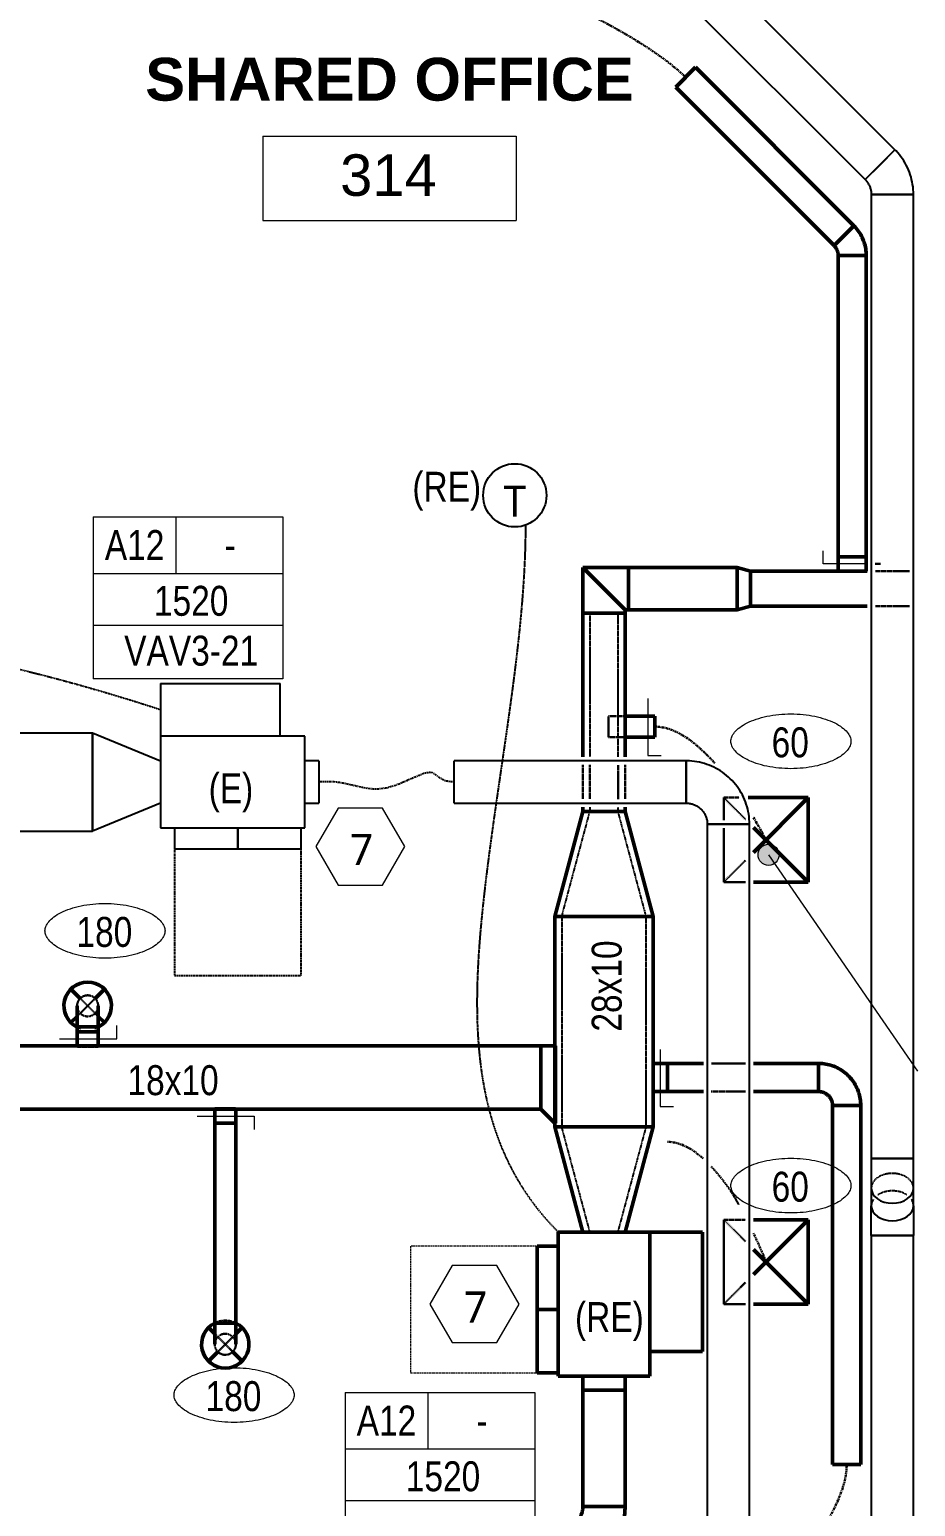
# Model space of a CAD drawing. Header units: inches. Extents: x 12453 to 15257, y -272 to 1517.
# Drawn here: x 13716 to 13967.9, y 744.3 to 1164.3 of the extents above; entities that cross this region are included whole.
import ezdxf

# ---------------------------------------------------------------- set-up
doc = ezdxf.new("R2010")
doc.units = ezdxf.units.IN
doc.header["$MEASUREMENT"] = 0
for name, pattern in [('_ Hidden  _below_ behind_ beyond_', [0.09375, 0.0625, -0.03125]), ('Center', [1.25, 0.25, -0.1875, 0.625, -0.1875]), ('Dash', [0.25, 0.125, -0.125]), ('Hidden 1_16_', [0.09375, 0.0625, -0.03125]), ('Hidden 1_32_', [0.0625, 0.03125, -0.03125])]:
    doc.linetypes.add(name, pattern=pattern)
for name, color, linetype, lineweight in [('A-ANNO-NOTE', 131, 'Continuous', 20), ('A-AREA-IDEN', 2, 'Continuous', 20), ('A-DETL', 90, 'Continuous', 9), ('A-DETL-DEMO', 6, 'Continuous', 18), ('G-ANNO-TEXT', 231, 'Continuous', 9), ('M-EQPM', 50, 'Continuous', 18), ('M-EQPM-HDLN', 50, 'Continuous', 18), ('M-EQPM-IDEN', 50, 'Continuous', 20), ('M-HVAC-CDFF', 50, 'Continuous', 50), ('M-HVAC-CDFF-IDEN', 2, 'Continuous', 20), ('M-HVAC-DUCT', 70, 'Continuous', 18), ('M-HVAC-DUCT-ANNO', 70, 'Continuous', 18), ('M-HVAC-DUCT-CNTR', 70, 'Continuous', 18), ('M-HVAC-DUCT-IDEN', 70, 'Continuous', 20)]:
    doc.layers.add(name, color=color, linetype=linetype, lineweight=lineweight)
doc.styles.add('Arial', font='arial.ttf', dxfattribs={"height": 11.802395})
doc.styles.add('Arial_B', font='arialbd.ttf', dxfattribs={"height": 12.177074})
doc.styles.add('Swis721 BT', font='swiss.ttf', dxfattribs={"width": 0.8, "height": 8.514638})
doc.styles.add('Trebuchet MS', font='trebuc.ttf', dxfattribs={"height": 8.861538})

# ---------------------------------------------------------------- blocks, each defined once
blk = doc.blocks.new('Round Elbow - 1 D-307647-3RD FLOOR PLAN - NEW')
at = {"layer": 'M-HVAC-DUCT', "lineweight": 25}
for p, q in [((-4.97, 0), (-4.97, 6)), ((-0.73, 7.76), (3.51, 3.51)), ((3.51, 3.51), (7.76, -0.73)), ((-4.97, -6), (-4.97, 0))]:
    blk.add_line(p, q, dxfattribs=at)
at = {"layer": 'M-HVAC-DUCT', "lineweight": 25, "flags": 128}
for points in [[(-0.73, 7.76), (-0.9, 7.59), (-1.08, 7.43), (-1.27, 7.28), (-1.46, 7.14), (-1.66, 7), (-1.86, 6.87), (-2.07, 6.75), (-2.28, 6.64), (-2.49, 6.53), (-2.71, 6.44), (-2.94, 6.35), (-3.17, 6.28), (-3.4, 6.21), (-3.63, 6.15), (-3.86, 6.1), (-4.1, 6.06), (-4.34, 6.03), (-4.58, 6.01), (-4.82, 6), (-4.97, 6)], [(-4.97, -6), (-4.25, -5.99), (-3.53, -5.94), (-2.82, -5.87), (-2.1, -5.77), (-1.39, -5.64), (-0.69, -5.48), (0, -5.3), (0.69, -5.09), (1.37, -4.85), (2.04, -4.58), (2.7, -4.29), (3.34, -3.97), (3.97, -3.62), (4.59, -3.25), (5.19, -2.86), (5.78, -2.44), (6.35, -2), (6.9, -1.53), (7.43, -1.05), (7.76, -0.73)]]:
    blk.add_lwpolyline(points, dxfattribs=at)
blk = doc.blocks.new('Round Elbow - 1 D-V129-3RD FLOOR PLAN - NEW')
at = {"layer": 'M-HVAC-DUCT', "lineweight": 25}
for p, q in [((13955.3, 843.28), (13961.3, 843.28)), ((13961.3, 843.28), (13967.3, 843.28))]:
    blk.add_line(p, q, dxfattribs=at)
at = {"layer": 'M-HVAC-DUCT', "lineweight": 25, "flags": 128}
for points in [[(13955.3, 843.28), (13955.3, 842.8), (13955.3, 842.32), (13955.3, 841.85), (13955.3, 841.37), (13955.3, 840.9), (13955.3, 840.43), (13955.3, 839.97), (13955.3, 839.51), (13955.3, 839.06), (13955.3, 838.61), (13955.3, 838.17), (13955.3, 837.74), (13955.3, 837.32), (13955.3, 836.91), (13955.3, 836.51), (13955.3, 836.12), (13955.3, 835.74), (13955.3, 835.37), (13955.3, 835.02), (13955.3, 834.8)], [(13967.3, 834.8), (13967.3, 835.14), (13967.3, 835.5), (13967.3, 835.87), (13967.3, 836.26), (13967.3, 836.65), (13967.3, 837.06), (13967.3, 837.47), (13967.3, 837.9), (13967.3, 838.33), (13967.3, 838.77), (13967.3, 839.22), (13967.3, 839.67), (13967.3, 840.14), (13967.3, 840.6), (13967.3, 841.07), (13967.3, 841.54), (13967.3, 842.02), (13967.3, 842.5), (13967.3, 842.98), (13967.3, 843.28)]]:
    blk.add_lwpolyline(points, dxfattribs=at)
at = {"layer": 'M-HVAC-DUCT', "lineweight": 25}
for start_param, end_param in [(3.141593, 4.712389), (4.712389, 6.283185)]:
    blk.add_ellipse((13961.3, 834.8), major_axis=(6, 0), ratio=0.707107, start_param=start_param, end_param=end_param, dxfattribs=at)
blk = doc.blocks.new('Nailor D35SST 5-12 - Nailor D35SST 5-12-3221995-3RD FLOOR PLAN - NEW')
at = {"layer": 'M-EQPM', "lineweight": 25}
for p, q in [((-6, 24.5), (-6, 20.5)), ((-6, 24.5), (6, 24.5)), ((6, 20.5), (6, 24.5)), ((13, 20.5), (-13, 20.5)), ((-13, 20.5), (-13, -20.5)), ((13, -20.5), (13, 20.5)), ((19, 19.5), (13, 19.5)), ((19, 1.5), (19, 19.5)), ((-28, -20.5), (-28, 13.5)), ((-13, 13.5), (-28, 13.5)), ((-13, 13.5), (-13, -20.5)), ((19, 1.5), (13, 1.5)), ((13, 1.5), (19, 1.5)), ((19, -16.5), (19, 1.5)), ((13, -16.5), (19, -16.5)), ((-28, -20.5), (-13, -20.5)), ((-13, -20.5), (13, -20.5))]:
    blk.add_line(p, q, dxfattribs=at)
at = {"layer": 'M-EQPM-HDLN', "linetype": 'Dash', "lineweight": 25}
for p, q in [((55, 19.5), (19, 19.5)), ((55, -16.5), (55, 19.5)), ((19, -16.5), (55, -16.5))]:
    blk.add_line(p, q, dxfattribs=at)
blk = doc.blocks.new('Round Elbow - 1 D-2784450-3RD FLOOR PLAN - NEW')
at = {"layer": 'M-HVAC-DUCT', "lineweight": 25}
for p, q in [((-6, 12), (0, 12)), ((0, 12), (6, 12)), ((-12, 0), (-12, 6)), ((-12, -6), (-12, 0))]:
    blk.add_line(p, q, dxfattribs=at)
at = {"layer": 'M-HVAC-DUCT', "lineweight": 25, "flags": 128}
for points in [[(-6, 12), (-6, 11.76), (-6.02, 11.52), (-6.04, 11.28), (-6.08, 11.04), (-6.12, 10.81), (-6.17, 10.57), (-6.23, 10.34), (-6.3, 10.11), (-6.38, 9.89), (-6.47, 9.66), (-6.57, 9.44), (-6.68, 9.23), (-6.79, 9.02), (-6.92, 8.81), (-7.05, 8.61), (-7.19, 8.42), (-7.33, 8.23), (-7.49, 8.04), (-7.65, 7.87), (-7.82, 7.7), (-8, 7.53), (-8.18, 7.38), (-8.37, 7.23), (-8.56, 7.08), (-8.76, 6.95), (-8.96, 6.83), (-9.17, 6.71), (-9.39, 6.6), (-9.6, 6.5), (-9.83, 6.41), (-10.05, 6.33), (-10.28, 6.25), (-10.51, 6.19), (-10.74, 6.13), (-10.98, 6.09), (-11.22, 6.05), (-11.46, 6.02), (-11.7, 6.01), (-11.94, 6), (-12, 6)], [(-12, -6), (-11.28, -5.99), (-10.56, -5.94), (-9.85, -5.87), (-9.13, -5.77), (-8.42, -5.64), (-7.72, -5.48), (-7.03, -5.3), (-6.34, -5.09), (-5.66, -4.85), (-4.99, -4.58), (-4.33, -4.29), (-3.69, -3.97), (-3.06, -3.62), (-2.44, -3.25), (-1.84, -2.86), (-1.25, -2.44), (-0.68, -2), (-0.13, -1.53), (0.4, -1.05), (0.91, -0.54), (1.4, -0.01), (1.87, 0.53), (2.32, 1.1), (2.75, 1.68), (3.15, 2.27), (3.52, 2.89), (3.88, 3.52), (4.2, 4.16), (4.5, 4.81), (4.78, 5.48), (5.02, 6.15), (5.24, 6.84), (5.44, 7.53), (5.6, 8.23), (5.74, 8.94), (5.85, 9.65), (5.93, 10.37), (5.98, 11.09), (6, 11.81), (6, 12)]]:
    blk.add_lwpolyline(points, dxfattribs=at)
blk = doc.blocks.new('Rectangular Transition - Angle - 45 Degree-2797426-3RD FLOOR PLAN - NEW')
at = {"layer": 'M-HVAC-DUCT', "lineweight": 25}
for p, q in [((0, 6), (19.31, 14)), ((19.31, 14), (19.31, -14)), ((19.31, -14), (0, -6))]:
    blk.add_line(p, q, dxfattribs=at)
blk = doc.blocks.new('Nailor D35SST 5-12 - Nailor D35SST 5-12-V152-3RD FLOOR PLAN - NEW')
at = {"layer": 'M-EQPM', "lineweight": 50}
for p, q in [((-6, 24.5), (-6, 20.5)), ((-6, 24.5), (6, 24.5)), ((6, 20.5), (6, 24.5)), ((13, 20.5), (-13, 20.5)), ((-13, 20.5), (-13, -20.5)), ((13, -20.5), (13, 20.5)), ((19, 19.5), (13, 19.5)), ((19, 1.5), (19, 19.5)), ((-28, -20.5), (-28, 13.5)), ((-13, 13.5), (-28, 13.5)), ((-13, 13.5), (-13, -20.5)), ((19, 1.5), (13, 1.5)), ((13, 1.5), (19, 1.5)), ((19, -16.5), (19, 1.5)), ((13, -16.5), (19, -16.5)), ((-28, -20.5), (-13, -20.5)), ((-13, -20.5), (13, -20.5))]:
    blk.add_line(p, q, dxfattribs=at)
at = {"layer": 'M-EQPM-HDLN', "linetype": 'Dash', "lineweight": 9}
for p, q in [((55, 19.5), (19, 19.5)), ((55, -16.5), (55, 19.5)), ((19, -16.5), (55, -16.5))]:
    blk.add_line(p, q, dxfattribs=at)
blk = doc.blocks.new('Round Elbow - 1 D-V166-3RD FLOOR PLAN - NEW')
at = {"layer": 'M-HVAC-DUCT', "lineweight": 50}
for p, q in [((-4.97, 0), (-4.97, 6)), ((-0.73, 7.76), (3.51, 3.51)), ((3.51, 3.51), (7.76, -0.73)), ((-4.97, -6), (-4.97, 0))]:
    blk.add_line(p, q, dxfattribs=at)
at = {"layer": 'M-HVAC-DUCT', "lineweight": 50, "flags": 128}
for points in [[(-0.73, 7.76), (-0.9, 7.59), (-1.08, 7.43), (-1.27, 7.28), (-1.46, 7.14), (-1.66, 7), (-1.86, 6.87), (-2.07, 6.75), (-2.28, 6.64), (-2.49, 6.53), (-2.71, 6.44), (-2.94, 6.35), (-3.17, 6.28), (-3.4, 6.21), (-3.63, 6.15), (-3.86, 6.1), (-4.1, 6.06), (-4.34, 6.03), (-4.58, 6.01), (-4.82, 6), (-4.97, 6)], [(-4.97, -6), (-4.25, -5.99), (-3.53, -5.94), (-2.82, -5.87), (-2.1, -5.77), (-1.39, -5.64), (-0.69, -5.48), (0, -5.3), (0.69, -5.09), (1.37, -4.85), (2.04, -4.58), (2.7, -4.29), (3.34, -3.97), (3.97, -3.62), (4.59, -3.25), (5.19, -2.86), (5.78, -2.44), (6.35, -2), (6.9, -1.53), (7.43, -1.05), (7.76, -0.73)]]:
    blk.add_lwpolyline(points, dxfattribs=at)
blk = doc.blocks.new('Rectangular Elbow - Mitered - Standard-3222287-3RD FLOOR PLAN - NEW')
at = {"layer": 'M-HVAC-DUCT', "lineweight": 50}
for p, q in [((-7, -6), (-7, 6)), ((-7, 6), (-6, 6)), ((6, 7), (-6, 7)), ((-6, 7), (-6, 6)), ((6, -6), (6, 7)), ((6, -6), (-7, -6))]:
    blk.add_line(p, q, dxfattribs=at)
blk = doc.blocks.new('Round Elbow - 1 D-2781238-3RD FLOOR PLAN - NEW')
at = {"layer": 'M-HVAC-DUCT', "lineweight": 50}
for p, q in [((-4, 8), (0, 8)), ((0, 8), (4, 8)), ((-8, 0), (-8, 4)), ((-8, -4), (-8, 0))]:
    blk.add_line(p, q, dxfattribs=at)
at = {"layer": 'M-HVAC-DUCT', "lineweight": 50, "flags": 128}
for points in [[(-4, 8), (-4, 7.84), (-4.01, 7.68), (-4.03, 7.52), (-4.05, 7.36), (-4.08, 7.21), (-4.11, 7.05), (-4.16, 6.89), (-4.2, 6.74), (-4.26, 6.59), (-4.32, 6.44), (-4.38, 6.3), (-4.45, 6.15), (-4.53, 6.01), (-4.61, 5.88), (-4.7, 5.74), (-4.79, 5.61), (-4.89, 5.48), (-4.99, 5.36), (-5.1, 5.24), (-5.21, 5.13), (-5.33, 5.02), (-5.45, 4.92), (-5.58, 4.82), (-5.71, 4.72), (-5.84, 4.63), (-5.98, 4.55), (-6.11, 4.47), (-6.26, 4.4), (-6.4, 4.33), (-6.55, 4.27), (-6.7, 4.22), (-6.85, 4.17), (-7.01, 4.13), (-7.16, 4.09), (-7.32, 4.06), (-7.48, 4.03), (-7.64, 4.02), (-7.8, 4.01), (-7.96, 4), (-8, 4)], [(-8, -4), (-7.52, -3.99), (-7.04, -3.96), (-6.56, -3.91), (-6.09, -3.85), (-5.62, -3.76), (-5.15, -3.66), (-4.68, -3.53), (-4.23, -3.39), (-3.77, -3.23), (-3.33, -3.05), (-2.89, -2.86), (-2.46, -2.64), (-2.04, -2.41), (-1.63, -2.17), (-1.22, -1.9), (-0.83, -1.63), (-0.45, -1.33), (-0.09, -1.02), (0.27, -0.7), (0.61, -0.36), (0.94, -0.01), (1.25, 0.35), (1.55, 0.73), (1.83, 1.12), (2.1, 1.52), (2.35, 1.93), (2.58, 2.34), (2.8, 2.77), (3, 3.21), (3.18, 3.65), (3.35, 4.1), (3.5, 4.56), (3.62, 5.02), (3.73, 5.49), (3.83, 5.96), (3.9, 6.43), (3.95, 6.91), (3.98, 7.39), (4, 7.87), (4, 8)]]:
    blk.add_lwpolyline(points, dxfattribs=at)
blk = doc.blocks.new('Rectangular Transition - Angle - 30 Degree-3222122-3RD FLOOR PLAN - NEW')
at = {"layer": 'M-HVAC-DUCT', "lineweight": 50}
for p, q in [((0, 6), (29.86, 14)), ((29.86, 14), (29.86, -14)), ((29.86, -14), (0, -6))]:
    blk.add_line(p, q, dxfattribs=at)
blk = doc.blocks.new('Rectangular Tap - Beveled - Standard-3222202-3RD FLOOR PLAN - NEW')
at = {"layer": 'M-HVAC-DUCT', "lineweight": 50}
for p, q in [((-0.24, 9), (4, 9)), ((-0.24, -13), (-0.24, 9)), ((4, -9), (4, 9)), ((0, -13), (4, -9)), ((0, -13), (-0.24, -13))]:
    blk.add_line(p, q, dxfattribs=at)
blk = doc.blocks.new('Rectangular Transition - Angle - 30 Degree-3222294-3RD FLOOR PLAN - NEW')
at = {"layer": 'M-HVAC-DUCT', "lineweight": 50}
for p, q in [((0, 6), (3.73, 5)), ((0, -6), (0, 6)), ((3.73, 5), (3.73, -5)), ((3.73, -5), (0, -6))]:
    blk.add_line(p, q, dxfattribs=at)
blk = doc.blocks.new('Rectangular Transition - Angle - 30 Degree-3222293-3RD FLOOR PLAN - NEW')
at = {"layer": 'M-HVAC-DUCT', "lineweight": 50}
for p, q in [((0, 14), (29.86, 6)), ((0, -14), (0, 14)), ((29.86, 6), (29.86, -6)), ((29.86, -6), (0, -14))]:
    blk.add_line(p, q, dxfattribs=at)
blk = doc.blocks.new('Round Elbow - 1 D-2807127-3RD FLOOR PLAN - NEW')
at = {"layer": 'M-HVAC-DUCT', "lineweight": 50}
for p, q in [((-0.49, 5.17), (2.34, 2.34)), ((-3.31, 0), (-3.31, 4)), ((2.34, 2.34), (5.17, -0.49)), ((-3.31, -4), (-3.31, 0))]:
    blk.add_line(p, q, dxfattribs=at)
at = {"layer": 'M-HVAC-DUCT', "lineweight": 50, "flags": 128}
for points in [[(-0.49, 5.17), (-0.6, 5.06), (-0.72, 4.95), (-0.84, 4.85), (-0.97, 4.76), (-1.1, 4.67), (-1.24, 4.58), (-1.38, 4.5), (-1.52, 4.43), (-1.66, 4.36), (-1.81, 4.29), (-1.96, 4.24), (-2.11, 4.19), (-2.26, 4.14), (-2.42, 4.1), (-2.58, 4.07), (-2.73, 4.04), (-2.89, 4.02), (-3.05, 4.01), (-3.21, 4), (-3.31, 4)], [(-3.31, -4), (-2.83, -3.99), (-2.35, -3.96), (-1.88, -3.91), (-1.4, -3.85), (-0.93, -3.76), (-0.46, -3.66), (0, -3.53), (0.46, -3.39), (0.91, -3.23), (1.36, -3.05), (1.8, -2.86), (2.23, -2.64), (2.65, -2.41), (3.06, -2.17), (3.46, -1.9), (3.85, -1.63), (4.23, -1.33), (4.6, -1.02), (4.95, -0.7), (5.17, -0.49)]]:
    blk.add_lwpolyline(points, dxfattribs=at)
blk = doc.blocks.new('Round Elbow - 1 D-V207-3RD FLOOR PLAN - NEW')
at = {"layer": 'A-DETL-DEMO', "linetype": 'Hidden 1_16_', "lineweight": 25}
for major_axis, start_param, end_param in [((6, 0), 2.707472, 3.141593), ((6, 0), 1.570796, 2.322091), ((6, 0), 0.819502, 1.570796), ((-6, 0), 3.141593, 3.575713)]:
    blk.add_ellipse((13961.3, 829.83), major_axis=major_axis, ratio=0.707107, start_param=start_param, end_param=end_param, dxfattribs=at)
at = {"layer": 'M-HVAC-DUCT', "lineweight": 25}
for p, q in [((13961.3, 821.34), (13955.3, 821.34)), ((13967.3, 821.34), (13961.3, 821.34))]:
    blk.add_line(p, q, dxfattribs=at)
at = {"layer": 'M-HVAC-DUCT', "lineweight": 25, "flags": 128}
for points in [[(13955.3, 821.34), (13955.3, 821.82), (13955.3, 822.3), (13955.3, 822.78), (13955.3, 823.25), (13955.3, 823.73), (13955.3, 824.19), (13955.3, 824.66), (13955.3, 825.12), (13955.3, 825.57), (13955.3, 826.01), (13955.3, 826.45), (13955.3, 826.88), (13955.3, 827.3), (13955.3, 827.72), (13955.3, 828.12), (13955.3, 828.51), (13955.3, 828.89), (13955.3, 829.25), (13955.3, 829.61), (13955.3, 829.83)], [(13967.3, 829.83), (13967.3, 829.48), (13967.3, 829.12), (13967.3, 828.75), (13967.3, 828.37), (13967.3, 827.97), (13967.3, 827.57), (13967.3, 827.15), (13967.3, 826.73), (13967.3, 826.29), (13967.3, 825.85), (13967.3, 825.4), (13967.3, 824.95), (13967.3, 824.49), (13967.3, 824.02), (13967.3, 823.55), (13967.3, 823.08), (13967.3, 822.6), (13967.3, 822.13), (13967.3, 821.65), (13967.3, 821.34)]]:
    blk.add_lwpolyline(points, dxfattribs=at)
at = {"layer": 'M-HVAC-DUCT', "lineweight": 25}
for start_param, end_param in [(3.141593, 4.712389), (4.712389, 6.283185)]:
    blk.add_ellipse((13961.3, 829.83), major_axis=(6, 0), ratio=0.707107, start_param=start_param, end_param=end_param, dxfattribs=at)
blk = doc.blocks.new('Supply Diffuser _OMNI_ - 6_ RD INLET _24x24_-3222385-3RD FLOOR PLAN - NEW')
at = {"layer": 'A-DETL-DEMO', "linetype": 'Hidden 1_16_', "lineweight": 30}
for p, q in [((-5.56, 12), (-12, 12)), ((-12, 12), (-12, 7.59)), ((-12, 12), (-5.86, 5.86)), ((-12, 12), (-12, 7.59)), ((-12, 12), (-5.56, 12)), ((12, 12), (-3.33, 12)), ((-3.33, 12), (12, 12)), ((12, 12), (5.8, 5.8)), ((12, 5.8), (12, 12)), ((12, 12), (12, 5.8))]:
    blk.add_line(p, q, dxfattribs=at)
at = {"layer": 'M-HVAC-CDFF'}
for p, q in [((-12, 5.1), (-12, -12)), ((-12, 5.1), (-12, -12)), ((3.55, 3.55), (-12, -12)), ((-3.55, 3.55), (12, -12)), ((12, -12), (12, 3.55)), ((12, 3.55), (12, -12)), ((-12, -12), (12, -12)), ((-12, -12), (12, -12))]:
    blk.add_line(p, q, dxfattribs=at)
blk = doc.blocks.new('Supply Diffuser _OMNI_ - 8_ RD INLET _24x24_-2906479-3RD FLOOR PLAN - NEW')
at = {"layer": 'A-DETL-DEMO', "linetype": 'Hidden 1_16_', "lineweight": 30}
for p, q in [((12, 12), (-12, 12)), ((-12, 12), (-12, 5.8)), ((-12, 12), (-5.8, 5.8)), ((-12, 12), (-12, 5.8)), ((-12, 12), (12, 12)), ((12, 12), (5.8, 5.8)), ((12, 5.8), (12, 12)), ((12, 12), (12, 5.8))]:
    blk.add_line(p, q, dxfattribs=at)
at = {"layer": 'M-HVAC-CDFF'}
for p, q in [((-12, 3.55), (-12, -12)), ((3.55, 3.55), (-12, -12)), ((-12, 3.55), (-12, -12)), ((-3.55, 3.55), (12, -12)), ((12, -12), (12, 3.55)), ((12, 3.55), (12, -12)), ((-12, -12), (12, -12)), ((-12, -12), (12, -12))]:
    blk.add_line(p, q, dxfattribs=at)
blk = doc.blocks.new('Round Diffuser _R-OMNI_ - R-OMNI-06-V230-3RD FLOOR PLAN - NEW')
at = {"layer": 'A-DETL-DEMO', "linetype": 'Hidden 1_16_', "lineweight": 30}
for p, q in [((3, 3), (-2.12, -2.12)), ((-2.12, 2.12), (3, -3))]:
    blk.add_line(p, q, dxfattribs=at)
for start, end in [(16.812, 26.5282), (333.4718, 343.188)]:
    blk.add_arc((0, 0), 6.75, start, end, dxfattribs=at)
at = {"layer": 'M-HVAC-CDFF'}
for p, q in [((-4.77, 4.77), (-2.12, 2.12)), ((4.77, 4.77), (3, 3)), ((-2.12, -2.12), (-4.77, -4.77)), ((3, -3), (4.77, -4.77))]:
    blk.add_line(p, q, dxfattribs=at)
for start, end in [(26.5448, 180), (180, 333.4552)]:
    blk.add_arc((0, 0), 6.75, start, end, dxfattribs=at)
blk = doc.blocks.new('Round Diffuser _R-OMNI_ - R-OMNI-06-V231-3RD FLOOR PLAN - NEW')
at = {"layer": 'A-DETL-DEMO', "linetype": 'Hidden 1_16_', "lineweight": 30}
for p, q in [((-3, 3), (2.12, -2.12)), ((2.12, 2.12), (-3, -3))]:
    blk.add_line(p, q, dxfattribs=at)
for start, end in [(153.4718, 180), (180, 206.5282)]:
    blk.add_arc((0, 0), 6.75, start, end, dxfattribs=at)
at = {"layer": 'M-HVAC-CDFF'}
for p, q in [((-4.77, 4.77), (-3, 3)), ((4.77, 4.77), (2.12, 2.12)), ((-3, -3), (-4.77, -4.77)), ((2.12, -2.12), (4.77, -4.77))]:
    blk.add_line(p, q, dxfattribs=at)
for start, end in [(360, 153.4552), (206.5448, 360)]:
    blk.add_arc((0, 0), 6.75, start, end, dxfattribs=at)
blk = doc.blocks.new('Round Elbow - 1 D-V232-3RD FLOOR PLAN - NEW')
at = {"layer": 'A-DETL-DEMO', "linetype": 'Hidden 1_16_', "lineweight": 30, "flags": 128}
for points in [[(12916.56, 436.3), (12916.54, 436.3), (12916.54, 436.3), (12916.54, 436.3)], [(12916.54, 430.3), (12916.54, 430.3), (12916.56, 430.3)]]:
    blk.add_lwpolyline(points, dxfattribs=at)
at = {"layer": 'A-DETL-DEMO', "linetype": 'Hidden 1_16_', "lineweight": 30}
for start, end in [(90, 180), (180, 270)]:
    blk.add_arc((12916.54, 433.3), 3, start, end, dxfattribs=at)
at = {"layer": 'M-HVAC-DUCT', "lineweight": 50}
for p, q in [((12922.54, 436.3), (12922.54, 433.3)), ((12922.54, 433.3), (12922.54, 430.3))]:
    blk.add_line(p, q, dxfattribs=at)
at = {"layer": 'M-HVAC-DUCT', "lineweight": 50, "flags": 128}
for points in [[(12922.54, 436.3), (12922.3, 436.3), (12922.06, 436.3), (12921.82, 436.3), (12921.58, 436.3), (12921.35, 436.3), (12921.11, 436.3), (12920.88, 436.3), (12920.65, 436.3), (12920.42, 436.3), (12920.2, 436.3), (12919.98, 436.3), (12919.77, 436.3), (12919.56, 436.3), (12919.35, 436.3), (12919.15, 436.3), (12918.95, 436.3), (12918.76, 436.3), (12918.58, 436.3), (12918.4, 436.3), (12918.23, 436.3), (12918.07, 436.3), (12917.91, 436.3), (12917.76, 436.3), (12917.62, 436.3), (12917.49, 436.3), (12917.36, 436.3), (12917.25, 436.3), (12917.14, 436.3), (12917.04, 436.3), (12916.94, 436.3), (12916.86, 436.3), (12916.79, 436.3), (12916.72, 436.3), (12916.67, 436.3), (12916.62, 436.3), (12916.59, 436.3), (12916.56, 436.3)], [(12916.56, 430.3), (12916.58, 430.3), (12916.61, 430.3), (12916.66, 430.3), (12916.71, 430.3), (12916.77, 430.3), (12916.84, 430.3), (12916.92, 430.3), (12917.01, 430.3), (12917.11, 430.3), (12917.22, 430.3), (12917.33, 430.3), (12917.45, 430.3), (12917.59, 430.3), (12917.72, 430.3), (12917.87, 430.3), (12918.03, 430.3), (12918.19, 430.3), (12918.36, 430.3), (12918.53, 430.3), (12918.71, 430.3), (12918.9, 430.3), (12919.1, 430.3), (12919.3, 430.3), (12919.5, 430.3), (12919.71, 430.3), (12919.92, 430.3), (12920.14, 430.3), (12920.36, 430.3), (12920.59, 430.3), (12920.82, 430.3), (12921.05, 430.3), (12921.28, 430.3), (12921.52, 430.3), (12921.75, 430.3), (12921.99, 430.3), (12922.23, 430.3), (12922.47, 430.3), (12922.54, 430.3)]]:
    blk.add_lwpolyline(points, dxfattribs=at)
blk = doc.blocks.new('Round Takeoff - Standard w_ VD-V234-3RD FLOOR PLAN - NEW')
at = {"layer": 'A-DETL-DEMO', "linetype": 'Hidden 1_16_', "lineweight": 30}
for p, q in [((0, 3), (-0.24, 3)), ((-0.24, 0), (-0.24, 3)), ((-0.24, -3), (-0.24, 0)), ((-0.24, -3), (0, -3))]:
    blk.add_line(p, q, dxfattribs=at)
at = {"layer": 'M-HVAC-DUCT'}
for p, q in [((2, 8), (2, -8.25)), ((2, -8.25), (5.75, -8.25))]:
    blk.add_line(p, q, dxfattribs=at)
at = {"layer": 'M-HVAC-DUCT', "lineweight": 50}
for p, q in [((4, 3), (0, 3)), ((4, 3), (4, 0)), ((0, -3), (4, -3)), ((4, 0), (4, -3))]:
    blk.add_line(p, q, dxfattribs=at)
blk = doc.blocks.new('Round Takeoff - Standard w_ VD-V224-3RD FLOOR PLAN - NEW')
at = {"layer": 'A-DETL-DEMO', "linetype": 'Hidden 1_16_', "lineweight": 30}
for p, q in [((-0.24, 3), (0, 3)), ((-0.24, 3), (-0.24, 0)), ((-0.24, 0), (-0.24, -3)), ((0, -3), (-0.24, -3))]:
    blk.add_line(p, q, dxfattribs=at)
at = {"layer": 'M-HVAC-DUCT'}
for p, q in [((2, 8), (2, -8.25)), ((2, -8.25), (5.75, -8.25))]:
    blk.add_line(p, q, dxfattribs=at)
at = {"layer": 'M-HVAC-DUCT', "lineweight": 50}
for p, q in [((0, 3), (4, 3)), ((4, 0), (4, 3)), ((4, -3), (0, -3)), ((4, -3), (4, 0))]:
    blk.add_line(p, q, dxfattribs=at)
blk = doc.blocks.new('Round Takeoff - Standard w_ VD-V241-3RD FLOOR PLAN - NEW')
at = {"layer": 'A-DETL-DEMO', "linetype": 'Hidden 1_16_', "lineweight": 30}
for p, q in [((0, 4), (-0.24, 4)), ((-0.24, 0), (-0.24, 4)), ((-0.24, -4), (-0.24, 0)), ((-0.24, -4), (0, -4))]:
    blk.add_line(p, q, dxfattribs=at)
at = {"layer": 'M-HVAC-DUCT'}
for p, q in [((2, 8), (2, -8.25)), ((2, -8.25), (5.75, -8.25))]:
    blk.add_line(p, q, dxfattribs=at)
at = {"layer": 'M-HVAC-DUCT', "lineweight": 50}
for p, q in [((4, 4), (0, 4)), ((4, 4), (4, 0)), ((0, -4), (4, -4)), ((4, 0), (4, -4))]:
    blk.add_line(p, q, dxfattribs=at)
blk = doc.blocks.new('Round Takeoff - Standard w_ VD-3222404-3RD FLOOR PLAN - NEW')
at = {"layer": 'A-DETL-DEMO', "linetype": 'Hidden 1_16_', "lineweight": 30}
for p, q in [((-4.69, 3), (0, 3)), ((-4.69, 3), (-4.69, 0)), ((-4.69, 0), (-4.69, -3)), ((0, -3), (-4.69, -3))]:
    blk.add_line(p, q, dxfattribs=at)
at = {"layer": 'M-HVAC-DUCT'}
for p, q in [((6.45, 8.25), (10.2, 8.25)), ((6.45, -8), (6.45, 8.25))]:
    blk.add_line(p, q, dxfattribs=at)
at = {"layer": 'M-HVAC-DUCT', "lineweight": 50}
for p, q in [((0, 3), (8.45, 3)), ((8.45, 0), (8.45, 3)), ((8.45, -3), (8.45, 0)), ((8.45, -3), (0, -3))]:
    blk.add_line(p, q, dxfattribs=at)
blk = doc.blocks.new('Round Takeoff - Standard w_ VD-V206-3RD FLOOR PLAN - NEW')
at = {"layer": 'A-DETL-DEMO', "linetype": 'Hidden 1_16_', "lineweight": 30}
for p, q in [((2, 8), (2, 6.54)), ((-0.24, 4), (0, 4)), ((-0.24, 4), (-0.24, 0)), ((-0.24, 0), (-0.24, -4)), ((0, -4), (-0.24, -4))]:
    blk.add_line(p, q, dxfattribs=at)
at = {"layer": 'M-HVAC-DUCT'}
for p, q in [((2, 4.29), (2, -8.25)), ((2, -8.25), (5.75, -8.25))]:
    blk.add_line(p, q, dxfattribs=at)
at = {"layer": 'M-HVAC-DUCT', "lineweight": 50}
for p, q in [((0, 4), (4, 4)), ((4, 0), (4, 4)), ((4, -4), (0, -4)), ((4, -4), (4, 0))]:
    blk.add_line(p, q, dxfattribs=at)
blk = doc.blocks.new('Diffuser Tag - Diffuser Tag _GPI_ - Airflow Only-1174567-3RD FLOOR PLAN - NEW')
at = {"layer": 'M-HVAC-CDFF-IDEN'}
for points, knots in [([(-0.2734, 0), (-0.2734, 0.0021), (-0.273, 0.0065), (-0.2703, 0.0153), (-0.2634, 0.0269), (-0.2481, 0.0414), (-0.2191, 0.0592), (-0.1685, 0.0762), (-0.0956, 0.0835), (-0.0228, 0.0762), (0.0278, 0.0592), (0.0568, 0.0414), (0.0721, 0.0269), (0.079, 0.0153), (0.0817, 0.0065), (0.0821, 0.0021), (0.0821, 0)], [0, 0, 0, 0, 0.098175, 0.19635, 0.392699, 0.589049, 0.785398, 1.178097, 1.570796, 1.963495, 2.356194, 2.552544, 2.748894, 2.945243, 3.043418, 3.141593, 3.141593, 3.141593, 3.141593]), ([(0.0821, 0), (0.0821, -0.0021), (0.0817, -0.0065), (0.079, -0.0153), (0.0721, -0.0269), (0.0568, -0.0414), (0.0278, -0.0592), (-0.0228, -0.0762), (-0.0956, -0.0835), (-0.1685, -0.0762), (-0.2191, -0.0592), (-0.2481, -0.0414), (-0.2634, -0.0269), (-0.2703, -0.0153), (-0.273, -0.0065), (-0.2734, -0.0021), (-0.2734, 0)], [3.141593, 3.141593, 3.141593, 3.141593, 3.239767, 3.337942, 3.534292, 3.730641, 3.926991, 4.31969, 4.712389, 5.105088, 5.497787, 5.694137, 5.890486, 6.086836, 6.185011, 6.283185, 6.283185, 6.283185, 6.283185])]:
    blk.add_open_spline(points, degree=3, knots=knots, dxfattribs=at)
blk = doc.blocks.new('Room Tag - Room Tag-84095-3RD FLOOR PLAN - NEW')
at = {"layer": 'A-AREA-IDEN'}
for p, q in [((-0.375, -0.0625), (-0.375, -0.3125)), ((-0.375, -0.0625), (0.375, -0.0625)), ((0.375, -0.0625), (0.375, -0.3125)), ((-0.375, -0.3125), (0.375, -0.3125))]:
    blk.add_line(p, q, dxfattribs=at)
blk = doc.blocks.new('Mechanical Equipment Tag - VAV-1159225-3RD FLOOR PLAN - NEW')
at = {"layer": 'M-EQPM-IDEN'}
for p, q in [((0.0512, -0.1709), (0.0512, -0.6506)), ((0.0512, -0.1709), (0.613, -0.1709)), ((0.2971, -0.3386), (0.2971, -0.1709)), ((0.613, -0.1709), (0.613, -0.6506)), ((0.0512, -0.3386), (0.613, -0.3386)), ((0.0512, -0.491), (0.613, -0.491)), ((0.613, -0.6506), (0.0512, -0.6506))]:
    blk.add_line(p, q, dxfattribs=at)
blk = doc.blocks.new('Note Hexagon - Note Hexagon - _GPI_-1528888-3RD FLOOR PLAN - NEW')
at = {"layer": 'A-ANNO-NOTE'}
for p, q in [((-0.0694, 0.1147), (-0.1353, 0.0005)), ((0.0625, 0.1147), (-0.0694, 0.1147)), ((0.1284, 0.0005), (0.0625, 0.1147)), ((-0.1353, 0.0005), (-0.0694, -0.1137)), ((0.0625, -0.1137), (0.1284, 0.0005)), ((-0.0694, -0.1137), (0.0625, -0.1137))]:
    blk.add_line(p, q, dxfattribs=at)

msp = doc.modelspace()

# ---------------------------------------------------------------- hatches: boundary and pattern name
at = {"layer": 'A-AREA-IDEN'}
h = msp.add_hatch(color=256, dxfattribs=at)
edge = h.paths.add_edge_path(flags=0)
edge.add_arc((13926.1, 929.61), 3, 0, 360)

# ---------------------------------------------------------------- linework, layer by layer
msp.add_line((13926.1, 929.61), (13968.43, 868.14), dxfattribs=at)
msp.add_circle((13926.1, 929.61), 3, dxfattribs=at)
at = {"layer": 'A-DETL', "lineweight": 50}
msp.add_line((13873.32, 1011.3), (13885.32, 999.3), dxfattribs=at)
at = {"layer": 'A-DETL', "lineweight": 25}
msp.add_circle((13853.96, 1031.82), 9, dxfattribs=at)
at = {"layer": 'A-DETL', "linetype": '_ Hidden  _below_ behind_ beyond_', "lineweight": 25}
for points, knots in [([(13753.23, 970.82), (13697.25, 989.01), (13624.04, 994.12), (13555.22, 1003.8), (13452.27, 1003.8), (13435.77, 1027.36)], [0, 0, 0, 0, 5.604009, 12.432622, 18.02181, 18.02181, 18.02181, 18.02181]), ([(13866.32, 822.37), (13841.24, 847.45), (13841.24, 915.77), (13857.08, 990.26), (13857.08, 1023.37)], [0, 0, 0, 0, 4.998187, 9.931281, 9.931281, 9.931281, 9.931281])]:
    msp.add_open_spline(points, degree=3, knots=knots, dxfattribs=at)
at = {"layer": 'A-DETL-DEMO', "linetype": 'Hidden 1_16_', "lineweight": 30}
for p, q in [((13966.18, 1010.3), (13956.43, 1010.3)), ((13966.18, 1000.3), (13956.43, 1000.3)), ((13873.32, 955.19), (13873.32, 945.44)), ((13875.32, 955.19), (13875.32, 945.44)), ((13883.32, 945.44), (13883.32, 955.19)), ((13885.32, 955.19), (13885.32, 945.44)), ((13919.56, 870.3), (13909.81, 870.3)), ((13909.81, 862.3), (13919.56, 862.3))]:
    msp.add_line(p, q, dxfattribs=at)
at = {"layer": 'A-DETL-DEMO', "linetype": 'Hidden 1_16_', "lineweight": 25}
for start_param, end_param in [(1.570796, 3.139435), (0.00216, 1.570796)]:
    msp.add_ellipse((13961.3, 834.8), major_axis=(6, 0), ratio=0.707107, start_param=start_param, end_param=end_param, dxfattribs=at)
at = {"layer": 'A-DETL-DEMO', "linetype": 'Hidden 1_16_', "lineweight": 30}
msp.add_open_spline([(13909.82, 840.96), (13913.64, 836.79), (13915.9, 833.42), (13917.68, 830.06)], degree=3, dxfattribs=at)
at = {"layer": 'M-HVAC-DUCT', "lineweight": 25}
for p, q in [((13962.03, 1130.07), (13888.45, 1203.65)), ((13879.97, 1195.17), (13953.55, 1121.58)), ((13962.03, 1130.07), (13953.55, 1121.58)), ((13955.3, 1117.34), (13955.3, 843.28)), ((13955.3, 1117.34), (13967.3, 1117.34)), ((13967.3, 843.28), (13967.3, 1117.34)), ((13568.73, 964.32), (13733.91, 964.32)), ((13733.91, 964.32), (13733.91, 936.32)), ((13902.69, 956.32), (13836.69, 956.32)), ((13836.69, 944.32), (13836.69, 956.32)), ((13902.69, 956.32), (13902.69, 944.32)), ((13836.69, 944.32), (13902.69, 944.32)), ((13908.69, 938.32), (13908.69, 706.71)), ((13908.69, 938.32), (13920.69, 938.32)), ((13920.69, 706.71), (13920.69, 938.32)), ((13568.73, 936.32), (13733.91, 936.32)), ((13967.3, 843.28), (13955.3, 843.28)), ((13955.3, 834.8), (13955.3, 829.83)), ((13967.3, 829.83), (13967.3, 834.8)), ((13955.3, 821.34), (13955.3, 673.42)), ((13955.3, 821.34), (13967.3, 821.34)), ((13967.3, 673.42), (13967.3, 821.34))]:
    msp.add_line(p, q, dxfattribs=at)
at = {"layer": 'M-HVAC-DUCT', "lineweight": 50}
for p, q in [((13899.69, 1147.85), (13905.34, 1153.51)), ((13950.37, 1108.47), (13905.34, 1153.51)), ((13899.69, 1147.85), (13944.72, 1102.82)), ((13950.37, 1108.47), (13944.72, 1102.82)), ((13945.89, 1099.99), (13945.89, 1014.3)), ((13945.89, 1099.99), (13953.89, 1099.99)), ((13953.89, 1014.3), (13953.89, 1099.99)), ((13953.89, 1014.3), (13945.89, 1014.3)), ((13886.32, 999.3), (13886.32, 1011.3)), ((13917.19, 1011.3), (13886.32, 1011.3)), ((13917.19, 1011.3), (13917.19, 999.3)), ((13920.93, 1000.3), (13920.93, 1010.3)), ((13954.18, 1010.3), (13920.93, 1010.3)), ((13954.18, 1000.3), (13920.93, 1000.3)), ((13873.32, 998.3), (13885.32, 998.3)), ((13873.32, 998.3), (13873.32, 957.44)), ((13885.32, 998.3), (13885.32, 957.44)), ((13917.19, 999.3), (13886.32, 999.3)), ((13873.32, 943.19), (13873.32, 941.96)), ((13885.32, 941.96), (13873.32, 941.96)), ((13885.32, 943.19), (13885.32, 941.96)), ((13865.32, 912.1), (13893.32, 912.1)), ((13865.32, 912.1), (13865.32, 852.23)), ((13893.32, 912.1), (13893.32, 852.23)), ((13729.51, 880.67), (13729.51, 879.3)), ((13729.51, 880.67), (13735.51, 880.67)), ((13735.51, 879.3), (13729.51, 879.3)), ((13735.51, 879.3), (13735.51, 880.67)), ((13861.32, 875.3), (13637.74, 875.3)), ((13861.32, 875.3), (13861.32, 857.3)), ((13865.56, 875.3), (13865.32, 875.3)), ((13865.56, 853.3), (13865.56, 875.3)), ((13907.56, 870.3), (13897.32, 870.3)), ((13897.32, 862.3), (13897.32, 870.3)), ((13940.32, 870.3), (13921.81, 870.3)), ((13940.32, 870.3), (13940.32, 862.3)), ((13897.32, 862.3), (13907.56, 862.3)), ((13921.81, 862.3), (13940.32, 862.3)), ((13861.32, 857.3), (13637.74, 857.3)), ((13944.32, 858.3), (13944.32, 756.26)), ((13944.32, 858.3), (13952.32, 858.3)), ((13952.32, 756.26), (13952.32, 858.3)), ((13768.64, 853.3), (13768.64, 796.45)), ((13768.64, 853.3), (13774.64, 853.3)), ((13774.64, 796.45), (13774.64, 853.3)), ((13865.32, 853.3), (13865.56, 853.3)), ((13893.32, 852.23), (13865.32, 852.23)), ((13774.64, 796.45), (13768.64, 796.45)), ((13873.32, 777.37), (13873.32, 744.34)), ((13873.32, 777.37), (13885.32, 777.37)), ((13885.32, 744.34), (13885.32, 777.37)), ((13952.32, 756.26), (13944.32, 756.26))]:
    msp.add_line(p, q, dxfattribs=at)
at = {"layer": 'M-HVAC-DUCT', "linetype": 'Hidden 1_32_', "lineweight": 25}
for p, q in [((13875.32, 998.3), (13875.32, 957.44)), ((13883.32, 957.44), (13883.32, 998.3)), ((13867.32, 912.1), (13875.32, 941.96)), ((13875.32, 943.19), (13875.32, 941.96)), ((13883.32, 941.96), (13883.32, 943.19)), ((13891.32, 912.1), (13883.32, 941.96)), ((13867.32, 912.1), (13867.32, 852.23)), ((13891.32, 852.23), (13891.32, 912.1)), ((13875.32, 822.37), (13867.32, 852.23)), ((13883.32, 822.37), (13891.32, 852.23))]:
    msp.add_line(p, q, dxfattribs=at)
at = {"layer": 'M-HVAC-DUCT', "lineweight": 25}
for centre, start_param, end_param in [((13961.3, 834.8), 3.141593, 4.712389), ((13961.3, 834.8), 4.712389, 6.283185), ((13961.3, 829.83), 3.141593, 4.712389), ((13961.3, 829.83), 4.712389, 6.283185)]:
    msp.add_ellipse(centre, major_axis=(6, 0), ratio=0.707107, start_param=start_param, end_param=end_param, dxfattribs=at)
at = {"layer": 'M-HVAC-DUCT-ANNO', "linetype": 'Hidden 1_16_', "lineweight": 30}
for p, q in [((13730.39, 888.79), (13734.63, 884.55)), ((13734.63, 888.79), (13730.39, 884.55)), ((13769.52, 792.57), (13773.76, 788.33)), ((13773.76, 792.57), (13769.52, 788.33))]:
    msp.add_line(p, q, dxfattribs=at)
for centre, start, end in [((13732.51, 886.67), 0, 180), ((13732.51, 886.67), 180, 0), ((13771.64, 790.45), 0, 180), ((13771.64, 790.45), 180, 0)]:
    msp.add_arc(centre, 3, start, end, dxfattribs=at)
at = {"layer": 'M-HVAC-DUCT-CNTR', "linetype": 'Center', "lineweight": 30}
for points in [[(13902.51, 1150.68), (13890.21, 1162.98), (13858.73, 1176.32), (13858.73, 1176.32)], [(13910.84, 955.63), (13905.69, 961.41), (13899.7, 966.07), (13893.76, 966.07)], [(13925.36, 933.87), (13925.36, 933.87), (13924.01, 936.59), (13921.71, 940.44)], [(13897.32, 848.01), (13900.92, 848.01), (13904.38, 846.11), (13907.57, 843.21)], [(13921.81, 822.04), (13924.07, 817.33), (13925.36, 813.87), (13925.36, 813.87)], [(13948.32, 756.26), (13948.32, 740.8), (13925.36, 717.87), (13925.36, 717.87)]]:
    msp.add_open_spline(points, degree=3, dxfattribs=at)
at = {"layer": 'M-HVAC-DUCT-CNTR', "linetype": 'Center', "lineweight": 25}
msp.add_open_spline([(13836.69, 950.32), (13831.89, 950.32), (13832.16, 956.27), (13815.69, 945.53), (13805.84, 950.72), (13799.68, 950.32), (13798.23, 950.32)], degree=3, knots=[0, 0, 0, 0, 1.200036, 2.330385, 3.492219, 3.85503, 3.85503, 3.85503, 3.85503], dxfattribs=at)

# ---------------------------------------------------------------- block references
at = {"layer": 'A-ANNO-NOTE', "xscale": 96, "yscale": 96, "zscale": 96}
for p in [(13810.38, 931.91), (13842.82, 801.83)]:
    msp.add_blockref('Note Hexagon - Note Hexagon - _GPI_-1528888-3RD FLOOR PLAN - NEW', p, dxfattribs=at)
at = {"layer": 'A-AREA-IDEN', "xscale": 95.99999999999994, "yscale": 95.99999999999994, "zscale": 95.99999999999994}
msp.add_blockref('Room Tag - Room Tag-84095-3RD FLOOR PLAN - NEW', (13818.32, 1139.96), dxfattribs=at)
at = {"layer": 'M-EQPM', "lineweight": 25, "rotation": 269.9999999999999}
msp.add_blockref('Nailor D35SST 5-12 - Nailor D35SST 5-12-3221995-3RD FLOOR PLAN - NEW', (13773.73, 950.32), dxfattribs=at)
at = {"layer": 'M-EQPM', "lineweight": 50, "rotation": 180}
msp.add_blockref('Nailor D35SST 5-12 - Nailor D35SST 5-12-V152-3RD FLOOR PLAN - NEW', (13879.32, 801.87), dxfattribs=at)
at = {"layer": 'M-EQPM-IDEN', "xscale": 95.99999999999994, "yscale": 95.99999999999994, "zscale": 95.99999999999994}
for p in [(13729.18, 1042.09), (13800.78, 793.19)]:
    msp.add_blockref('Mechanical Equipment Tag - VAV-1159225-3RD FLOOR PLAN - NEW', p, dxfattribs=at)
at = {"layer": 'M-HVAC-CDFF', "linetype": 'Hidden 1_16_', "lineweight": 30, "extrusion": (0, 0, -1)}
for name, p, rotation in [('Supply Diffuser _OMNI_ - 6_ RD INLET _24x24_-3222385-3RD FLOOR PLAN - NEW', (-13925.36, 933.87), 270.0000000000005), ('Round Diffuser _R-OMNI_ - R-OMNI-06-V230-3RD FLOOR PLAN - NEW', (-13732.51, 886.67), 270.0000000000008), ('Supply Diffuser _OMNI_ - 8_ RD INLET _24x24_-2906479-3RD FLOOR PLAN - NEW', (-13925.36, 813.87), 270.0000000000005), ('Round Diffuser _R-OMNI_ - R-OMNI-06-V231-3RD FLOOR PLAN - NEW', (-13771.64, 790.45), 270.0000000000008)]:
    msp.add_blockref(name, p, dxfattribs=dict(at, rotation=rotation))
at = {"layer": 'M-HVAC-CDFF-IDEN', "xscale": 95.99999999999994, "yscale": 95.99999999999994, "zscale": 95.99999999999994}
for p in [(13941.63, 961.89), (13746.62, 908), (13941.63, 835.57), (13783.33, 776.02)]:
    msp.add_blockref('Diffuser Tag - Diffuser Tag _GPI_ - Airflow Only-1174567-3RD FLOOR PLAN - NEW', p, dxfattribs=at)
at = {"layer": 'M-HVAC-DUCT', "lineweight": 25}
for name, p, rotation in [('Round Elbow - 1 D-307647-3RD FLOOR PLAN - NEW', (13961.3, 1122.31), 90), ('Rectangular Transition - Angle - 45 Degree-2797426-3RD FLOOR PLAN - NEW', (13753.23, 950.32), 180), ('Round Elbow - 1 D-2784450-3RD FLOOR PLAN - NEW', (13914.69, 950.32), 90)]:
    msp.add_blockref(name, p, dxfattribs=dict(at, rotation=rotation))
at = {"layer": 'M-HVAC-DUCT', "lineweight": 50}
for name, p, rotation in [('Round Elbow - 1 D-2807127-3RD FLOOR PLAN - NEW', (13949.89, 1103.3), 90), ('Rectangular Elbow - Mitered - Standard-3222287-3RD FLOOR PLAN - NEW', (13879.32, 1005.3), 180), ('Rectangular Transition - Angle - 30 Degree-3222293-3RD FLOOR PLAN - NEW', (13879.32, 912.1), 90), ('Round Elbow - 1 D-2781238-3RD FLOOR PLAN - NEW', (13948.32, 866.3), 90), ('Rectangular Transition - Angle - 30 Degree-3222122-3RD FLOOR PLAN - NEW', (13879.32, 822.37), 90), ('Round Elbow - 1 D-V166-3RD FLOOR PLAN - NEW', (13879.32, 739.37), 45.00000000000168)]:
    msp.add_blockref(name, p, dxfattribs=dict(at, rotation=rotation))
at = {"layer": 'M-HVAC-DUCT', "linetype": 'Hidden 1_16_', "lineweight": 30, "extrusion": (0, 0, -1)}
for name, p, rotation in [('Round Takeoff - Standard w_ VD-V206-3RD FLOOR PLAN - NEW', (-13949.89, 1010.3), 90), ('Round Takeoff - Standard w_ VD-3222404-3RD FLOOR PLAN - NEW', (-13885.32, 966.07), 180), ('Round Takeoff - Standard w_ VD-V224-3RD FLOOR PLAN - NEW', (-13771.64, 857.3), 270)]:
    msp.add_blockref(name, p, dxfattribs=dict(at, rotation=rotation))
at = {"layer": 'M-HVAC-DUCT', "lineweight": 50}
msp.add_blockref('Rectangular Transition - Angle - 30 Degree-3222294-3RD FLOOR PLAN - NEW', (13917.19, 1005.3), dxfattribs=at)
at = {"layer": 'M-HVAC-DUCT', "linetype": 'Hidden 1_16_', "lineweight": 30}
for name, p, rotation in [('Round Elbow - 1 D-V232-3RD FLOOR PLAN - NEW', (13299.21, 13803.21), 270), ('Round Takeoff - Standard w_ VD-V234-3RD FLOOR PLAN - NEW', (13732.51, 875.3), 90), ('Round Elbow - 1 D-V232-3RD FLOOR PLAN - NEW', (14204.94, -12126.08), 90)]:
    msp.add_blockref(name, p, dxfattribs=dict(at, rotation=rotation))
at = {"layer": 'M-HVAC-DUCT', "lineweight": 50, "extrusion": (0, 0, -1)}
msp.add_blockref('Rectangular Tap - Beveled - Standard-3222202-3RD FLOOR PLAN - NEW', (-13865.32, 866.3), dxfattribs=at)
at = {"layer": 'M-HVAC-DUCT', "linetype": 'Hidden 1_16_', "lineweight": 30}
msp.add_blockref('Round Takeoff - Standard w_ VD-V241-3RD FLOOR PLAN - NEW', (13893.32, 866.3), dxfattribs=at)
at = {"layer": 'M-HVAC-DUCT', "lineweight": 25}
msp.add_blockref('Round Elbow - 1 D-V129-3RD FLOOR PLAN - NEW', (0, 0), dxfattribs=at)
at = {"layer": 'M-HVAC-DUCT', "linetype": 'Hidden 1_16_', "lineweight": 25}
msp.add_blockref('Round Elbow - 1 D-V207-3RD FLOOR PLAN - NEW', (0, 0), dxfattribs=at)

# ---------------------------------------------------------------- texts
at = {"layer": 'A-ANNO-NOTE', "lineweight": 9, "char_height": 8.86, "width": 7.668, "attachment_point": 2, "line_spacing_factor": 1.032839, "style": 'Trebuchet MS'}
for insert in [(13810.38, 935.58), (13842.81, 805.5)]:
    msp.add_mtext('7', dxfattribs=dict(at, insert=insert))
at = {"layer": 'A-AREA-IDEN', "lineweight": 9, "attachment_point": 2, "line_spacing_factor": 0.938532}
for s, insert, char_height, width, style in [('SHARED OFFICE', (13818.33, 1156.21), 12.1771, 160.704, 'Arial_B'), ('314', (13818.04, 1128.77), 11.802, 32.832, 'Arial')]:
    msp.add_mtext(s, dxfattribs=dict(at, insert=insert, char_height=char_height, width=width, style=style))
at = {"layer": 'G-ANNO-TEXT', "color": 7, "attachment_point": 1}
for s, insert, char_height, width, line_spacing_factor, style in [('(RE)', (13824.83, 1038.51), 8.515, 22.356, 1.00667, 'Swis721 BT'), ('T', (13850.76, 1034.6), 8.86, 8.424, 1.032839, 'Trebuchet MS'), ('(E)', (13766.9, 952.79), 8.515, 14.796, 1.00667, 'Swis721 BT'), ('(RE)', (13871.07, 802.43), 8.515, 22.356, 1.00667, 'Swis721 BT')]:
    msp.add_mtext(s, dxfattribs=dict(at, insert=insert, char_height=char_height, width=width, line_spacing_factor=line_spacing_factor, style=style))
at = {"layer": 'M-EQPM-IDEN', "lineweight": 9, "attachment_point": 2, "line_spacing_factor": 1.00667, "style": 'Swis721 BT'}
for s, insert, char_height, width in [('A12', (13745.86, 1021.94), 8.515, 19.764), ('-', (13773.01, 1021.94), 8.51, 3.564), ('1520', (13761.94, 1006.09), 8.515, 25.056), ('VAV3-21', (13761.94, 991.92), 8.515, 43.416), ('A12', (13817.46, 773.03), 8.515, 19.764), ('-', (13844.62, 773.03), 8.51, 3.564), ('1520', (13833.54, 757.18), 8.515, 25.056)]:
    msp.add_mtext(s, dxfattribs=dict(at, insert=insert, char_height=char_height, width=width))
at = {"layer": 'M-HVAC-CDFF-IDEN', "lineweight": 9, "char_height": 8.515, "attachment_point": 2, "line_spacing_factor": 1.00667, "style": 'Swis721 BT'}
for s, insert, width in [('60', (13932.27, 965.85), 12.528), ('180', (13737.26, 911.95), 18.792), ('60', (13932.27, 839.52), 12.528), ('180', (13773.97, 779.97), 18.792)]:
    msp.add_mtext(s, dxfattribs=dict(at, insert=insert, width=width))
at = {"layer": 'M-HVAC-DUCT-IDEN', "lineweight": 9, "insert": (13875.82, 892.31), "char_height": 8.515, "width": 30.456, "attachment_point": 2, "rotation": 90, "line_spacing_factor": 1.00667, "style": 'Swis721 BT'}
msp.add_mtext('28x10', dxfattribs=at)
at = {"layer": 'M-HVAC-DUCT-IDEN', "lineweight": 9, "insert": (13756.79, 869.8), "char_height": 8.515, "width": 30.456, "attachment_point": 2, "line_spacing_factor": 1.00667, "style": 'Swis721 BT'}
msp.add_mtext('18x10', dxfattribs=at)

doc.saveas('drawing.dxf')
